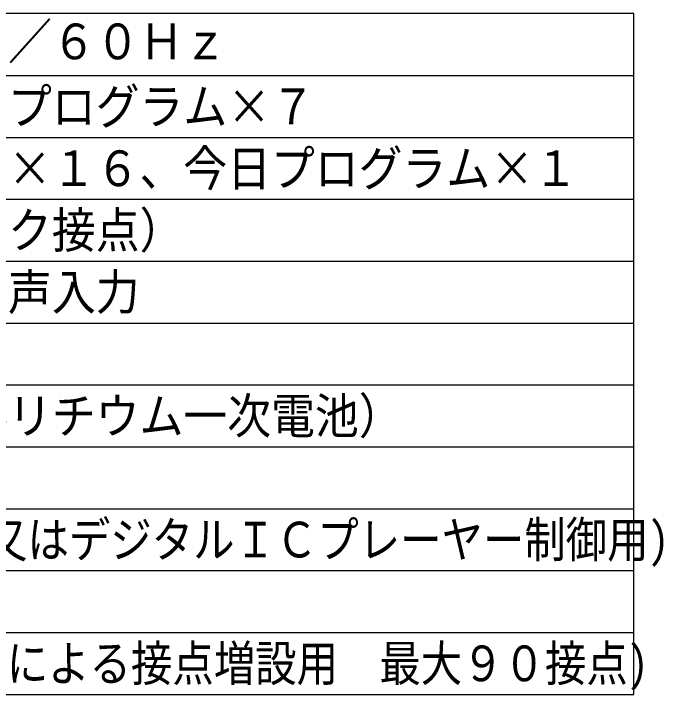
# Model space of a CAD drawing. Units: millimetres, scale not verified. Extents: x -63 to 65, y -57 to 57.
# Drawn here: x 12.3 to 64.9, y -56.5 to -1.5 of the extents above; entities that cross this region are included whole.
import ezdxf
from ezdxf.enums import TextEntityAlignment as Align

# ---------------------------------------------------------------- set-up
doc = ezdxf.new("R2010")
doc.units = ezdxf.units.MM
doc.header["$LTSCALE"] = 0.190236
doc.layers.add('0-0_MOJI1', color=2, linetype='Continuous')
doc.layers.add('0-3_WAKU', color=7, linetype='Continuous')
doc.styles.add('ＭＳ ゴシック', font='')
doc.styles.get('ＭＳ ゴシック').set_extended_font_data('MS Gothic')

msp = doc.modelspace()

# ---------------------------------------------------------------- linework, layer by layer
at = {"layer": '0-3_WAKU', "color": 4}
for p, q in [((62.5001, -1.5), (-62.5001, -1.5)), ((62.5001, -56.5001), (62.5001, -1.5)), ((-62.5001, -56.5001), (62.5001, -56.5001))]:
    msp.add_line(p, q, dxfattribs=at)
at = {"layer": '0-3_WAKU', "color": 1}
for p, q in [((-62.5001, -6.5), (62.5001, -6.5)), ((-62.5001, -11.5), (62.5001, -11.5)), ((-62.5001, -16.5), (62.5001, -16.5)), ((-62.5001, -21.5), (62.5001, -21.5)), ((-62.5001, -26.5), (62.5001, -26.5)), ((-62.5001, -31.5001), (62.5001, -31.5001)), ((-62.5001, -36.5001), (62.5001, -36.5001)), ((-62.5001, -41.5001), (62.5001, -41.5001)), ((-62.5001, -46.5001), (62.5001, -46.5001)), ((-62.5001, -51.5001), (62.5001, -51.5001))]:
    msp.add_line(p, q, dxfattribs=at)

# ---------------------------------------------------------------- texts
at = {"layer": '0-0_MOJI1', "style": 'ＭＳ ゴシック'}
for s, width, p in [('ＡＣ１００Ｖ\u3000５０／６０Ｈｚ', 0.9, (-20, -6.0551)), ('年間タイマー／週間プログラム×７', 0.9, (-20, -11.3051)), ('特定日用プログラム×１６、今日プログラム×１', 0.9, (-20, -16.3051)), ('８回路（無電圧メイク接点）', 0.9, (-20, -21.3052)), ('親時計入力、外部音声入力', 0.9, (-20, -26.3052)), ('内蔵電池（コイン形リチウム一次電池）', 0.9, (-20, -36.3052)), ('（ＰＣからの書込み又はデジタルＩＣプレーヤー制御用)', 0.85, (-20, -46.3052)), ('(増設リレーユニットによる接点増設用\u3000最大９０接点)', 0.85, (-20, -56.3052))]:
    msp.add_text(s, height=2.887, dxfattribs=dict(at, width=width)).set_placement(p, align=Align.BOTTOM_LEFT)

doc.saveas('drawing.dxf')
